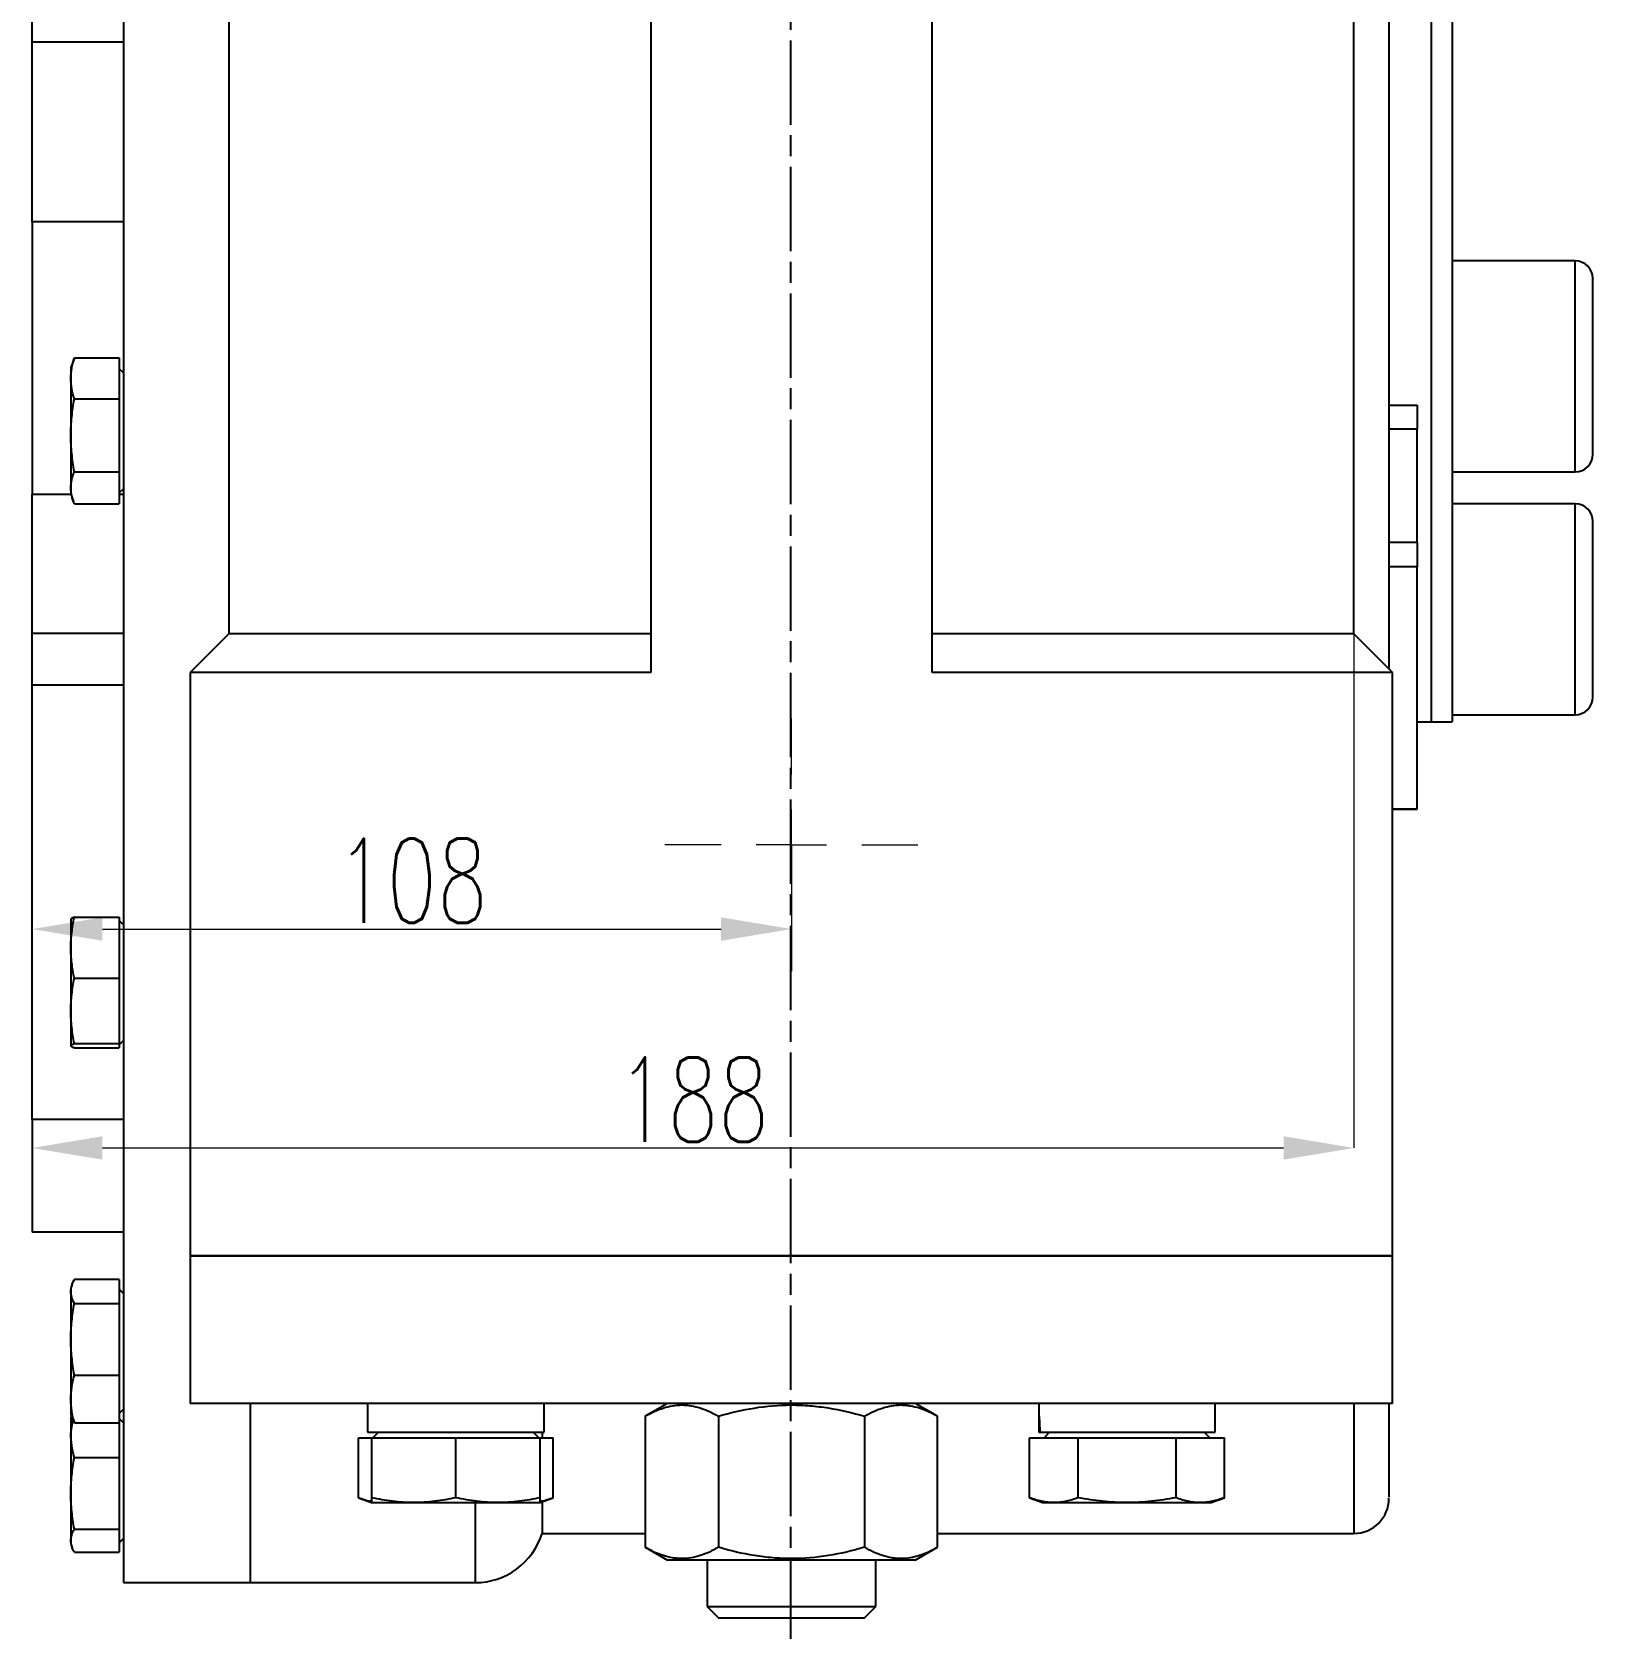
# Model space of a CAD drawing. Header units: millimetres. Extents: x 2003 to 4439, y 563 to 2285.
# Drawn here: x 2579.1 to 2801.1, y 1101.9 to 1330.5 of the extents above; entities that cross this region are included whole.
import ezdxf

# ---------------------------------------------------------------- set-up
doc = ezdxf.new("R2010")
doc.units = ezdxf.units.MM
doc.linetypes.add('AM_ISO08W050', pattern=[18, 12, -1.5, 3, -1.5])
for name, color, linetype, lineweight in [('10', 7, 'Continuous', 0), ('AM_5', 3, 'Continuous', 25), ('AM_7', 4, 'AM_ISO08W050', 25)]:
    doc.layers.add(name, color=color, linetype=linetype, lineweight=lineweight)
doc.styles.add('SLDTEXTSTYLE1', font='txt.shx', dxfattribs={"width": 0.7, "bigfont": 'gbcbig.shx'})
doc.dimstyles.new('SLDDIMSTYLE12$0', dxfattribs={"dimtxt": 12, "dimasz": 10, "dimexe": 0, "dimexo": 0.0625, "dimgap": 0.875, "dimtad": 1, "dimdec": 1, "dimlfac": 1.8, "dimrnd": 1e-09, "dimzin": 12, "dimdsep": 46, "dimtxsty": 'SLDTEXTSTYLE1', "dimcen": 0.09, "dimdle": 8.16, "dimclrd": 3, "dimclre": 3, "dimadec": 0, "dimazin": 3, "dimtfac": 1, "dimtdec": 1, "dimtofl": 0, "dimtmove": 0, "dimatfit": 3, "dimfxl": 0, "dimfrac": 2, "dimtolj": 1, "dimlwd": 5, "dimlwe": 5, "dimarcsym": 0})

# ---------------------------------------------------------------- blocks, each defined once
blk = doc.blocks.new('SW_CENTERMARKSYMBOL_17')
at = {"layer": '10', "color": 0}
for p, q in [((0, 1), (0, 1.8)), ((0, 0), (0, 0.5)), ((-1, 0), (-1.8, 0)), ((0, 0), (-0.5, 0)), ((0, 0), (0, -0.5)), ((0, 0), (0.5, 0)), ((1, 0), (1.8, 0)), ((0, -1), (0, -1.8))]:
    blk.add_line(p, q, dxfattribs=at)
blk = doc.blocks.new('*D61')
at = {"layer": 'AM_5', "color": 3, "linetype": 'Continuous', "lineweight": 5, "transparency": 16777216}
for p, q in [((2687.12, 1214.82), (2687.12, 1202.88)), ((2589.12, 1202.88), (2677.12, 1202.88))]:
    blk.add_line(p, q, dxfattribs=at)
at = {"layer": 'AM_5', "color": 3, "lineweight": 5, "transparency": 16777216}
blk.add_line((2579.12, 1159.8), (2579.12, 1202.88), dxfattribs=at)
at = {"layer": 'AM_5', "color": 3, "transparency": 16777216}
for points in [[(2589.12, 1204.55), (2589.12, 1201.22), (2579.12, 1202.88)], [(2677.12, 1204.55), (2677.12, 1201.22), (2687.12, 1202.88)]]:
    blk.add_solid(points, dxfattribs=at)
at = {"layer": 'Defpoints', "color": 0, "transparency": 16777216}
for p in [(2687.12, 1214.88), (2687.12, 1202.88), (2579.12, 1159.73)]:
    blk.add_point(p, dxfattribs=at)
at = {"layer": 'AM_5', "color": 0, "transparency": 16777216, "insert": (2633.12, 1209.76), "char_height": 12, "attachment_point": 5, "style": 'SLDTEXTSTYLE1'}
blk.add_mtext('\\A1;108', dxfattribs=at)
blk = doc.blocks.new('*D62')
at = {"layer": 'AM_5', "color": 3, "linetype": 'Continuous', "lineweight": 5, "transparency": 16777216}
for p, q in [((2767.12, 1244.82), (2767.12, 1171.73)), ((2589.12, 1171.73), (2757.12, 1171.73))]:
    blk.add_line(p, q, dxfattribs=at)
at = {"layer": 'AM_5', "color": 3, "lineweight": 5, "transparency": 16777216}
blk.add_line((2579.12, 1159.8), (2579.12, 1171.73), dxfattribs=at)
at = {"layer": 'AM_5', "color": 3, "transparency": 16777216}
for points in [[(2589.12, 1173.4), (2589.12, 1170.07), (2579.12, 1171.73)], [(2757.12, 1173.4), (2757.12, 1170.07), (2767.12, 1171.73)]]:
    blk.add_solid(points, dxfattribs=at)
at = {"layer": 'Defpoints', "color": 0, "transparency": 16777216}
for p in [(2767.12, 1244.88), (2767.12, 1171.73), (2579.12, 1159.73)]:
    blk.add_point(p, dxfattribs=at)
at = {"layer": 'AM_5', "color": 0, "transparency": 16777216, "insert": (2673.12, 1178.61), "char_height": 12, "attachment_point": 5, "style": 'SLDTEXTSTYLE1'}
blk.add_mtext('\\A1;188', dxfattribs=at)

msp = doc.modelspace()

# ---------------------------------------------------------------- linework, layer by layer
at = {"color": 7, "linetype": 'Continuous', "lineweight": 25}
for p, q in [((2592.117, 1622.883), (2592.117, 1109.883)), ((2667.117, 1493.383), (2667.117, 1239.383)), ((2707.117, 1239.383), (2707.117, 1493.383)), ((2607.117, 1487.883), (2607.117, 1302.822)), ((2778.117, 1451.811), (2778.117, 1232.383)), ((2781.117, 1451.811), (2781.117, 1232.383)), ((2767.117, 1244.883), (2767.117, 1344.067)), ((2579.117, 1329.125), (2579.117, 1335.932)), ((2579.117, 1329.125), (2592.117, 1329.125)), ((2579.117, 1303.516), (2579.117, 1329.125)), ((2592.117, 1303.516), (2579.117, 1303.516)), ((2579.117, 1303.516), (2579.117, 1264.713)), ((2607.117, 1302.822), (2607.117, 1244.883)), ((2798.617, 1297.944), (2781.117, 1297.944)), ((2798.617, 1282.944), (2798.617, 1297.944)), ((2584.992, 1283.805), (2584.617, 1282.773)), ((2584.617, 1282.773), (2584.617, 1281.232)), ((2585.123, 1284.14), (2585.044, 1283.786)), ((2585.123, 1284.14), (2591.517, 1284.14)), ((2591.517, 1284.14), (2591.517, 1278.323)), ((2592.117, 1282.008), (2591.517, 1282.608)), ((2798.617, 1267.944), (2798.617, 1282.944)), ((2584.617, 1281.232), (2584.617, 1273.14)), ((2585.123, 1278.323), (2591.517, 1278.323)), ((2591.517, 1278.323), (2591.517, 1267.957)), ((2772.117, 1277.446), (2776.117, 1277.446)), ((2776.117, 1277.446), (2776.117, 1273.996)), ((2776.117, 1273.996), (2772.117, 1273.996)), ((2776.117, 1257.895), (2776.117, 1273.996)), ((2584.617, 1273.14), (2584.617, 1265.682)), ((2585.123, 1267.957), (2591.517, 1267.957)), ((2591.517, 1267.957), (2591.517, 1263.407)), ((2781.117, 1267.944), (2798.617, 1267.944)), ((2584.639, 1264.713), (2579.117, 1264.713)), ((2579.117, 1244.968), (2579.117, 1264.713)), ((2584.617, 1265.682), (2584.617, 1264.773)), ((2584.617, 1264.773), (2584.992, 1263.742)), ((2591.517, 1264.938), (2592.117, 1265.538)), ((2592.117, 1264.713), (2591.517, 1264.713)), ((2585.123, 1263.407), (2591.517, 1263.407)), ((2798.617, 1263.383), (2781.117, 1263.383)), ((2798.617, 1233.383), (2798.617, 1263.383)), ((2776.117, 1257.895), (2772.117, 1257.895)), ((2776.117, 1257.895), (2776.117, 1254.445)), ((2776.117, 1254.445), (2772.117, 1254.445)), ((2776.117, 1219.943), (2776.117, 1254.445)), ((2579.117, 1244.968), (2592.117, 1244.968)), ((2579.117, 1237.631), (2579.117, 1244.968)), ((2607.117, 1244.883), (2601.617, 1239.383)), ((2667.117, 1244.883), (2607.117, 1244.883)), ((2767.117, 1244.883), (2707.117, 1244.883)), ((2772.617, 1239.383), (2767.117, 1244.883)), ((2601.617, 1239.383), (2601.617, 1156.383)), ((2667.117, 1239.383), (2601.617, 1239.383)), ((2772.617, 1239.383), (2707.117, 1239.383)), ((2772.617, 1156.383), (2772.617, 1239.383)), ((2579.117, 1237.631), (2592.117, 1237.631)), ((2579.117, 1175.806), (2579.117, 1237.631)), ((2776.117, 1232.383), (2778.117, 1232.383)), ((2778.117, 1232.383), (2781.117, 1232.383)), ((2781.117, 1233.383), (2798.617, 1233.383)), ((2772.617, 1219.943), (2776.117, 1219.943)), ((2776.117, 1219.921), (2772.617, 1219.921)), ((2776.117, 1219.943), (2776.117, 1219.921)), ((2584.617, 1204.246), (2584.617, 1200.226)), ((2585.123, 1204.56), (2591.517, 1204.56)), ((2591.517, 1204.56), (2591.517, 1195.891)), ((2592.117, 1203.498), (2591.517, 1204.098)), ((2584.617, 1200.226), (2584.617, 1191.242)), ((2585.123, 1195.891), (2591.517, 1195.891)), ((2591.517, 1195.891), (2591.517, 1186.593)), ((2584.617, 1191.242), (2584.617, 1186.279)), ((2585.123, 1186.593), (2591.517, 1186.593)), ((2591.517, 1186.428), (2592.117, 1187.028)), ((2591.517, 1186.593), (2591.517, 1185.965)), ((2585.123, 1185.965), (2591.517, 1185.965)), ((2592.117, 1175.806), (2579.117, 1175.806)), ((2579.117, 1175.806), (2579.117, 1159.734)), ((2592.117, 1159.734), (2579.117, 1159.734)), ((2601.617, 1156.383), (2601.617, 1135.383)), ((2601.617, 1156.383), (2772.617, 1156.383)), ((2687.117, 1156.383), (2601.617, 1156.383)), ((2772.617, 1156.383), (2687.117, 1156.383)), ((2772.617, 1135.383), (2772.617, 1156.383)), ((2584.82, 1152.361), (2584.617, 1151.804)), ((2591.517, 1153.006), (2585.123, 1153.006)), ((2591.517, 1153.006), (2591.517, 1149.617)), ((2584.617, 1151.804), (2584.617, 1151.312)), ((2584.617, 1151.312), (2584.617, 1144.516)), ((2592.117, 1151.039), (2591.517, 1151.639)), ((2585.123, 1149.617), (2591.517, 1149.617)), ((2591.517, 1149.617), (2591.517, 1139.415)), ((2584.617, 1144.516), (2584.617, 1136.008)), ((2585.123, 1139.415), (2591.517, 1139.415)), ((2591.517, 1139.415), (2591.517, 1132.601)), ((2584.617, 1136.008), (2584.617, 1133.804)), ((2591.517, 1133.969), (2592.117, 1134.569)), ((2687.117, 1135.383), (2601.617, 1135.383)), ((2610.117, 1135.383), (2610.117, 1109.883)), ((2626.837, 1135.383), (2626.837, 1131.283)), ((2651.937, 1131.283), (2651.937, 1135.383)), ((2669.492, 1135.383), (2666.332, 1133.558)), ((2772.617, 1135.383), (2687.117, 1135.383)), ((2707.901, 1133.558), (2704.742, 1135.383)), ((2722.296, 1135.383), (2722.296, 1131.283)), ((2747.396, 1131.283), (2747.396, 1135.383)), ((2767.117, 1135.383), (2767.117, 1116.883)), ((2584.617, 1133.804), (2584.82, 1133.246)), ((2584.693, 1133.593), (2584.617, 1133.383)), ((2584.617, 1133.383), (2584.617, 1131.12)), ((2584.617, 1131.12), (2584.93, 1133.249)), ((2584.92, 1133.282), (2585.123, 1132.601)), ((2585.123, 1132.601), (2591.517, 1132.601)), ((2592.117, 1132.618), (2591.517, 1133.218)), ((2591.517, 1132.601), (2591.517, 1127.674)), ((2666.332, 1133.558), (2666.332, 1114.907)), ((2676.724, 1133.558), (2676.724, 1114.907)), ((2697.509, 1133.558), (2697.509, 1114.907)), ((2707.901, 1114.907), (2707.901, 1133.558)), ((2584.617, 1131.12), (2584.617, 1122.583)), ((2625.531, 1121.958), (2625.531, 1130.483)), ((2625.531, 1130.483), (2627.387, 1130.483)), ((2626.837, 1131.283), (2651.937, 1131.283)), ((2627.387, 1130.483), (2627.387, 1121.958)), ((2627.387, 1130.483), (2639.387, 1130.483)), ((2628.387, 1131.283), (2627.587, 1130.483)), ((2639.387, 1121.958), (2639.387, 1130.483)), ((2639.387, 1130.483), (2651.387, 1130.483)), ((2651.187, 1130.483), (2650.387, 1131.283)), ((2651.387, 1121.958), (2651.387, 1130.483)), ((2651.387, 1130.483), (2653.243, 1130.483)), ((2651.656, 1131.283), (2651.656, 1130.483)), ((2653.243, 1121.958), (2653.243, 1130.483)), ((2720.99, 1121.958), (2720.99, 1130.483)), ((2720.99, 1130.483), (2727.918, 1130.483)), ((2722.296, 1131.283), (2722.522, 1131.283)), ((2722.522, 1131.283), (2747.396, 1131.283)), ((2723.846, 1131.283), (2723.046, 1130.483)), ((2727.918, 1121.958), (2727.918, 1130.483)), ((2727.918, 1130.483), (2741.775, 1130.483)), ((2741.775, 1130.483), (2741.775, 1121.958)), ((2741.775, 1130.483), (2748.703, 1130.483)), ((2746.646, 1130.483), (2745.846, 1131.283)), ((2748.703, 1121.958), (2748.703, 1130.483)), ((2585.123, 1127.674), (2591.517, 1127.674)), ((2591.517, 1127.674), (2591.517, 1117.492)), ((2584.617, 1122.583), (2584.617, 1115.846)), ((2625.531, 1121.958), (2627.387, 1121.283)), ((2627.387, 1121.283), (2633.387, 1121.283)), ((2633.387, 1121.283), (2645.387, 1121.283)), ((2642.117, 1121.283), (2642.117, 1109.883)), ((2645.387, 1121.283), (2651.387, 1121.283)), ((2651.387, 1121.283), (2653.243, 1121.958)), ((2651.656, 1121.381), (2651.656, 1116.883)), ((2720.99, 1121.958), (2722.846, 1121.283)), ((2722.846, 1121.283), (2724.454, 1121.283)), ((2724.454, 1121.283), (2734.846, 1121.283)), ((2734.846, 1121.283), (2745.239, 1121.283)), ((2745.239, 1121.283), (2746.846, 1121.283)), ((2746.846, 1121.283), (2748.703, 1121.958)), ((2584.617, 1115.846), (2584.617, 1115.383)), ((2585.123, 1117.492), (2591.517, 1117.492)), ((2591.517, 1117.492), (2591.517, 1114.2)), ((2591.517, 1115.548), (2592.117, 1116.148)), ((2651.656, 1116.883), (2666.332, 1116.883)), ((2707.901, 1116.883), (2767.117, 1116.883)), ((2584.617, 1115.383), (2584.808, 1114.856)), ((2585.123, 1114.2), (2591.517, 1114.2)), ((2666.332, 1114.907), (2669.492, 1113.083)), ((2704.742, 1113.083), (2707.901, 1114.907)), ((2704.742, 1113.083), (2669.492, 1113.083)), ((2675.117, 1113.083), (2675.117, 1106.507)), ((2699.117, 1106.507), (2699.117, 1113.083)), ((2592.117, 1109.883), (2610.117, 1109.883)), ((2610.117, 1109.883), (2642.117, 1109.883)), ((2675.117, 1106.507), (2676.741, 1104.883)), ((2675.117, 1106.507), (2687.117, 1106.507)), ((2676.741, 1104.883), (2697.493, 1104.883)), ((2687.117, 1106.507), (2699.117, 1106.507)), ((2697.493, 1104.883), (2699.117, 1106.507))]:
    msp.add_line(p, q, dxfattribs=at)
for centre, radius, start, end in [((2798.617, 1295.444), 2.5, 0, 90), ((2798.617, 1270.444), 2.5, 270, 0), ((2798.617, 1260.883), 2.5, 0, 90), ((2798.617, 1235.883), 2.5, 270, 0), ((2767.117, 1121.883), 5, 270, 0), ((2642.117, 1119.883), 10, 270, 342.5424)]:
    msp.add_arc(centre, radius, start, end, dxfattribs=at)
for centre, start_param, end_param in [((2734.846, 1135.383), 1.5707963, 1.7605494), ((2734.846, 1131.283), 1.4763478, 1.5707963)]:
    msp.add_ellipse(centre, major_axis=(0, 21.737), ratio=0.5773503, start_param=start_param, end_param=end_param, dxfattribs=at)
for points, knots in [([(2772.117, 1366.383), (2772.117, 1361.81), (2772.117, 1352.668), (2772.117, 1338.938), (2772.117, 1325.164), (2772.117, 1311.344), (2772.117, 1296.381), (2772.117, 1280.41), (2772.117, 1263.681), (2772.117, 1250.146), (2772.117, 1242.491), (2772.117, 1240.01)], [0, 0, 0, 0, 0.1032159, 0.2063517, 0.3109062, 0.4170991, 0.5243676, 0.6599283, 0.7966208, 0.9340784, 1, 1, 1, 1]), ([(2801.117, 1291.473), (2801.117, 1292.002), (2801.117, 1293.092), (2801.117, 1294.33), (2801.117, 1295.143), (2801.117, 1295.501), (2801.117, 1295.419), (2801.117, 1295.407)], [0, 0, 0, 0, 0.2232513, 0.4598752, 0.7063366, 0.9580282, 1, 1, 1, 1]), ([(2801.117, 1270.481), (2801.117, 1270.502), (2801.117, 1270.546), (2801.117, 1271.228), (2801.117, 1272.317), (2801.117, 1273.755), (2801.117, 1275.503), (2801.117, 1277.582), (2801.117, 1279.959), (2801.117, 1282.51), (2801.117, 1285.08), (2801.117, 1287.505), (2801.117, 1289.683), (2801.117, 1290.888), (2801.117, 1291.473)], [0, 0, 0, 0, 0.07405065, 0.1610745, 0.24462482, 0.32345336, 0.40228189, 0.48583222, 0.57285606, 0.66172668, 0.75059729, 0.83762114, 0.92117147, 1, 1, 1, 1]), ([(2584.617, 1281.232), (2584.617, 1281.721), (2584.664, 1282.208), (2584.839, 1283.177), (2584.967, 1283.659), (2585.123, 1284.14)], [0, 0, 0, 0, 0.5, 0.5, 1, 1, 1, 1]), ([(2585.123, 1278.323), (2584.967, 1278.804), (2584.839, 1279.287), (2584.664, 1280.256), (2584.617, 1280.742), (2584.617, 1281.232)], [0, 0, 0, 0, 0.5, 0.5, 1, 1, 1, 1]), ([(2584.617, 1273.14), (2584.617, 1274.012), (2584.664, 1274.88), (2584.839, 1276.607), (2584.967, 1277.467), (2585.123, 1278.323)], [0, 0, 0, 0, 0.5, 0.5, 1, 1, 1, 1]), ([(2585.123, 1267.957), (2584.967, 1268.814), (2584.839, 1269.673), (2584.664, 1271.401), (2584.617, 1272.268), (2584.617, 1273.14)], [0, 0, 0, 0, 0.5, 0.5, 1, 1, 1, 1]), ([(2584.617, 1265.682), (2584.617, 1266.065), (2584.664, 1266.445), (2584.839, 1267.203), (2584.967, 1267.581), (2585.123, 1267.957)], [0, 0, 0, 0, 0.5, 0.5, 1, 1, 1, 1]), ([(2585.123, 1263.407), (2584.967, 1263.783), (2584.839, 1264.16), (2584.664, 1264.918), (2584.617, 1265.299), (2584.617, 1265.682)], [0, 0, 0, 0, 0.5, 0.5, 1, 1, 1, 1]), ([(2801.117, 1247.952), (2801.117, 1248.715), (2801.117, 1250.287), (2801.117, 1252.64), (2801.117, 1254.918), (2801.117, 1256.973), (2801.117, 1258.662), (2801.117, 1259.908), (2801.117, 1260.626), (2801.117, 1260.924), (2801.117, 1260.861), (2801.117, 1260.851)], [0, 0, 0, 0, 0.1140161, 0.2348618, 0.3607315, 0.4892723, 0.6178131, 0.7436828, 0.8645284, 0.9785445, 1, 1, 1, 1]), ([(2801.117, 1235.915), (2801.117, 1235.928), (2801.117, 1235.961), (2801.117, 1236.551), (2801.117, 1237.623), (2801.117, 1239.18), (2801.117, 1241.121), (2801.117, 1243.32), (2801.117, 1245.624), (2801.117, 1247.191), (2801.117, 1247.952)], [0, 0, 0, 0, 0.09671061, 0.22297435, 0.35448738, 0.4887913, 0.62309521, 0.75460824, 0.88087198, 1, 1, 1, 1]), ([(2584.617, 1200.226), (2584.617, 1200.955), (2584.664, 1201.681), (2584.839, 1203.125), (2584.967, 1203.844), (2585.123, 1204.56)], [0, 0, 0, 0, 0.5, 0.5, 1, 1, 1, 1]), ([(2585.123, 1204.56), (2584.967, 1204.509), (2584.839, 1204.456), (2584.664, 1204.352), (2584.617, 1204.299), (2584.617, 1204.246)], [0, 0, 0, 0, 0.5, 0.5, 1, 1, 1, 1]), ([(2585.123, 1195.891), (2584.967, 1196.608), (2584.839, 1197.327), (2584.664, 1198.771), (2584.617, 1199.496), (2584.617, 1200.226)], [0, 0, 0, 0, 0.5, 0.5, 1, 1, 1, 1]), ([(2584.617, 1191.242), (2584.617, 1192.024), (2584.664, 1192.803), (2584.839, 1194.352), (2584.967, 1195.123), (2585.123, 1195.891)], [0, 0, 0, 0, 0.5, 0.5, 1, 1, 1, 1]), ([(2585.123, 1186.593), (2584.967, 1187.362), (2584.839, 1188.133), (2584.664, 1189.682), (2584.617, 1190.46), (2584.617, 1191.242)], [0, 0, 0, 0, 0.5, 0.5, 1, 1, 1, 1]), ([(2584.617, 1186.279), (2584.617, 1186.332), (2584.664, 1186.385), (2584.839, 1186.489), (2584.967, 1186.541), (2585.123, 1186.593)], [0, 0, 0, 0, 0.5, 0.5, 1, 1, 1, 1]), ([(2585.123, 1185.965), (2584.967, 1186.017), (2584.839, 1186.069), (2584.664, 1186.174), (2584.617, 1186.226), (2584.617, 1186.279)], [0, 0, 0, 0, 0.5, 0.5, 1, 1, 1, 1]), ([(2584.617, 1151.312), (2584.617, 1151.597), (2584.664, 1151.88), (2584.839, 1152.445), (2584.967, 1152.726), (2585.123, 1153.006)], [0, 0, 0, 0, 0.5, 0.5, 1, 1, 1, 1]), ([(2585.123, 1149.617), (2584.967, 1149.897), (2584.839, 1150.178), (2584.664, 1150.743), (2584.617, 1151.027), (2584.617, 1151.312)], [0, 0, 0, 0, 0.5, 0.5, 1, 1, 1, 1]), ([(2584.617, 1144.516), (2584.617, 1145.374), (2584.664, 1146.228), (2584.839, 1147.928), (2584.967, 1148.774), (2585.123, 1149.617)], [0, 0, 0, 0, 0.5, 0.5, 1, 1, 1, 1]), ([(2585.123, 1139.415), (2584.967, 1140.258), (2584.839, 1141.104), (2584.664, 1142.804), (2584.617, 1143.658), (2584.617, 1144.516)], [0, 0, 0, 0, 0.5, 0.5, 1, 1, 1, 1]), ([(2584.617, 1136.008), (2584.617, 1136.581), (2584.664, 1137.151), (2584.839, 1138.286), (2584.967, 1138.851), (2585.123, 1139.415)], [0, 0, 0, 0, 0.5, 0.5, 1, 1, 1, 1]), ([(2585.123, 1132.601), (2584.967, 1133.164), (2584.839, 1133.729), (2584.664, 1134.865), (2584.617, 1135.435), (2584.617, 1136.008)], [0, 0, 0, 0, 0.5, 0.5, 1, 1, 1, 1]), ([(2666.332, 1133.558), (2667.18, 1134.048), (2668.035, 1134.452), (2669.762, 1135.011), (2670.635, 1135.165), (2671.739, 1135.166), (2671.961, 1135.157), (2672.403, 1135.12), (2672.623, 1135.092), (2673.282, 1134.983), (2673.718, 1134.874), (2675.018, 1134.454), (2675.875, 1134.049), (2676.724, 1133.558)], [0, 0, 0, 0, 0.25, 0.25, 0.5, 0.5, 0.5625, 0.5625, 0.625, 0.625, 0.75, 0.75, 1, 1, 1, 1]), ([(2676.724, 1133.558), (2678.421, 1134.048), (2680.13, 1134.452), (2683.585, 1135.011), (2685.33, 1135.165), (2687.539, 1135.166), (2687.983, 1135.157), (2688.867, 1135.12), (2689.307, 1135.092), (2690.624, 1134.983), (2691.496, 1134.874), (2694.097, 1134.454), (2695.81, 1134.049), (2697.509, 1133.558)], [0, 0, 0, 0, 0.25, 0.25, 0.5, 0.5, 0.5625, 0.5625, 0.625, 0.625, 0.75, 0.75, 1, 1, 1, 1]), ([(2697.509, 1133.558), (2698.357, 1134.048), (2699.212, 1134.452), (2700.939, 1135.011), (2701.812, 1135.165), (2702.916, 1135.166), (2703.138, 1135.157), (2703.58, 1135.12), (2703.8, 1135.092), (2704.459, 1134.983), (2704.895, 1134.874), (2706.195, 1134.454), (2707.052, 1134.049), (2707.901, 1133.558)], [0, 0, 0, 0, 0.25, 0.25, 0.5, 0.5, 0.5625, 0.5625, 0.625, 0.625, 0.75, 0.75, 1, 1, 1, 1]), ([(2772.117, 1135.383), (2772.117, 1134.33), (2772.117, 1131.772), (2772.117, 1128.554), (2772.117, 1125.62), (2772.117, 1123.356), (2772.117, 1122.001), (2772.117, 1122.029), (2772.117, 1122.04)], [0, 0, 0, 0, 0.1192599, 0.2899766, 0.4633676, 0.6385146, 0.859857, 1, 1, 1, 1]), ([(2585.123, 1127.674), (2584.967, 1128.244), (2584.839, 1128.815), (2584.664, 1129.963), (2584.617, 1130.54), (2584.617, 1131.12)], [0, 0, 0, 0, 0.5, 0.5, 1, 1, 1, 1]), ([(2584.617, 1122.583), (2584.617, 1123.44), (2584.664, 1124.292), (2584.839, 1125.988), (2584.967, 1126.833), (2585.123, 1127.674)], [0, 0, 0, 0, 0.5, 0.5, 1, 1, 1, 1]), ([(2585.123, 1117.492), (2584.967, 1118.334), (2584.839, 1119.178), (2584.664, 1120.874), (2584.617, 1121.727), (2584.617, 1122.583)], [0, 0, 0, 0, 0.5, 0.5, 1, 1, 1, 1]), ([(2627.387, 1121.448), (2627.345, 1121.452), (2626.721, 1121.513), (2626.105, 1121.743), (2625.531, 1121.958)], [0, 0, 0, 0, 0.0664346, 1, 1, 1, 1]), ([(2633.387, 1121.283), (2632.377, 1121.283), (2631.373, 1121.346), (2629.374, 1121.58), (2628.379, 1121.75), (2627.387, 1121.958)], [0, 0, 0, 0, 0.5, 0.5, 1, 1, 1, 1]), ([(2627.387, 1121.958), (2627.387, 1121.75), (2627.387, 1121.58), (2627.387, 1121.346), (2627.387, 1121.283), (2627.387, 1121.283)], [0, 0, 0, 0, 0.5, 0.5, 1, 1, 1, 1]), ([(2639.387, 1121.958), (2638.395, 1121.75), (2637.4, 1121.58), (2635.401, 1121.346), (2634.396, 1121.283), (2633.387, 1121.283)], [0, 0, 0, 0, 0.5, 0.5, 1, 1, 1, 1]), ([(2645.387, 1121.283), (2644.377, 1121.283), (2643.373, 1121.346), (2641.374, 1121.58), (2640.379, 1121.75), (2639.387, 1121.958)], [0, 0, 0, 0, 0.5, 0.5, 1, 1, 1, 1]), ([(2651.387, 1121.958), (2650.395, 1121.75), (2649.4, 1121.58), (2647.401, 1121.346), (2646.396, 1121.283), (2645.387, 1121.283)], [0, 0, 0, 0, 0.5, 0.5, 1, 1, 1, 1]), ([(2651.387, 1121.283), (2651.387, 1121.283), (2651.387, 1121.346), (2651.387, 1121.58), (2651.387, 1121.75), (2651.387, 1121.958)], [0, 0, 0, 0, 0.5, 0.5, 1, 1, 1, 1]), ([(2653.243, 1121.958), (2652.673, 1121.745), (2652.057, 1121.514), (2651.433, 1121.454), (2651.387, 1121.449)], [0, 0, 0, 0, 0.92594954, 1, 1, 1, 1]), ([(2724.454, 1121.283), (2723.871, 1121.283), (2723.291, 1121.346), (2722.137, 1121.58), (2721.563, 1121.75), (2720.99, 1121.958)], [0, 0, 0, 0, 0.5, 0.5, 1, 1, 1, 1]), ([(2727.918, 1121.958), (2727.345, 1121.75), (2726.771, 1121.58), (2725.617, 1121.346), (2725.037, 1121.283), (2724.454, 1121.283)], [0, 0, 0, 0, 0.5, 0.5, 1, 1, 1, 1]), ([(2734.846, 1121.283), (2733.681, 1121.283), (2732.521, 1121.346), (2730.213, 1121.58), (2729.063, 1121.75), (2727.918, 1121.958)], [0, 0, 0, 0, 0.5, 0.5, 1, 1, 1, 1]), ([(2741.775, 1121.958), (2740.629, 1121.75), (2739.48, 1121.58), (2737.172, 1121.346), (2736.012, 1121.283), (2734.846, 1121.283)], [0, 0, 0, 0, 0.5, 0.5, 1, 1, 1, 1]), ([(2745.239, 1121.283), (2744.656, 1121.283), (2744.076, 1121.346), (2742.922, 1121.58), (2742.347, 1121.75), (2741.775, 1121.958)], [0, 0, 0, 0, 0.5, 0.5, 1, 1, 1, 1]), ([(2748.703, 1121.958), (2748.13, 1121.75), (2747.556, 1121.58), (2746.401, 1121.346), (2745.821, 1121.283), (2745.239, 1121.283)], [0, 0, 0, 0, 0.5, 0.5, 1, 1, 1, 1]), ([(2584.617, 1115.846), (2584.617, 1116.123), (2584.664, 1116.398), (2584.839, 1116.947), (2584.967, 1117.22), (2585.123, 1117.492)], [0, 0, 0, 0, 0.5, 0.5, 1, 1, 1, 1]), ([(2585.123, 1114.2), (2584.967, 1114.472), (2584.839, 1114.745), (2584.664, 1115.294), (2584.617, 1115.569), (2584.617, 1115.846)], [0, 0, 0, 0, 0.5, 0.5, 1, 1, 1, 1]), ([(2676.724, 1114.907), (2675.876, 1114.417), (2675.021, 1114.013), (2673.294, 1113.454), (2672.422, 1113.3), (2671.317, 1113.299), (2671.095, 1113.308), (2670.653, 1113.345), (2670.433, 1113.373), (2669.775, 1113.483), (2669.338, 1113.591), (2668.038, 1114.012), (2667.182, 1114.416), (2666.332, 1114.907)], [0, 0, 0, 0, 0.25, 0.25, 0.5, 0.5, 0.5625, 0.5625, 0.625, 0.625, 0.75, 0.75, 1, 1, 1, 1]), ([(2697.509, 1114.907), (2695.812, 1114.417), (2694.103, 1114.013), (2690.649, 1113.454), (2688.904, 1113.3), (2686.695, 1113.299), (2686.251, 1113.308), (2685.367, 1113.345), (2684.926, 1113.373), (2683.609, 1113.483), (2682.737, 1113.591), (2680.136, 1114.012), (2678.423, 1114.416), (2676.724, 1114.907)], [0, 0, 0, 0, 0.25, 0.25, 0.5, 0.5, 0.5625, 0.5625, 0.625, 0.625, 0.75, 0.75, 1, 1, 1, 1]), ([(2707.901, 1114.907), (2707.053, 1114.417), (2706.198, 1114.013), (2704.471, 1113.454), (2703.599, 1113.3), (2702.494, 1113.299), (2702.272, 1113.308), (2701.83, 1113.345), (2701.61, 1113.373), (2700.951, 1113.483), (2700.515, 1113.591), (2699.215, 1114.012), (2698.358, 1114.416), (2697.509, 1114.907)], [0, 0, 0, 0, 0.25, 0.25, 0.5, 0.5, 0.5625, 0.5625, 0.625, 0.625, 0.75, 0.75, 1, 1, 1, 1])]:
    msp.add_open_spline(points, degree=3, knots=knots, dxfattribs=at)
at = {"layer": 'AM_7'}
msp.add_line((2686.979, 1869.337), (2686.979, 1101.883), dxfattribs=at)

# ---------------------------------------------------------------- block references
at = {"layer": '10', "xscale": 10, "yscale": 10, "zscale": 10}
msp.add_blockref('SW_CENTERMARKSYMBOL_17', (2687.117, 1214.883), dxfattribs=at)

# ---------------------------------------------------------------- dimensions: what is measured, and where the dimension line sits
at = {"layer": 'AM_5'}
for base, p2, override, picture, middle in [((2767.117, 1171.734), (2767.117, 1244.883), {"dimlfac": 1}, '*D62', (2673.117, 1178.609)), ((2687.117, 1202.883), (2687.117, 1214.883), {"dimlfac": 1, "dimpost": ''}, '*D61', (2633.117, 1209.758))]:
    dim = msp.add_linear_dim(base=base, p1=(2579.117, 1159.734), p2=p2, dimstyle='SLDDIMSTYLE12$0', override=override, dxfattribs=at)
    dim.commit()
    dim.dimension.update_dxf_attribs({"geometry": picture, "text_midpoint": middle})

doc.saveas('drawing.dxf')
